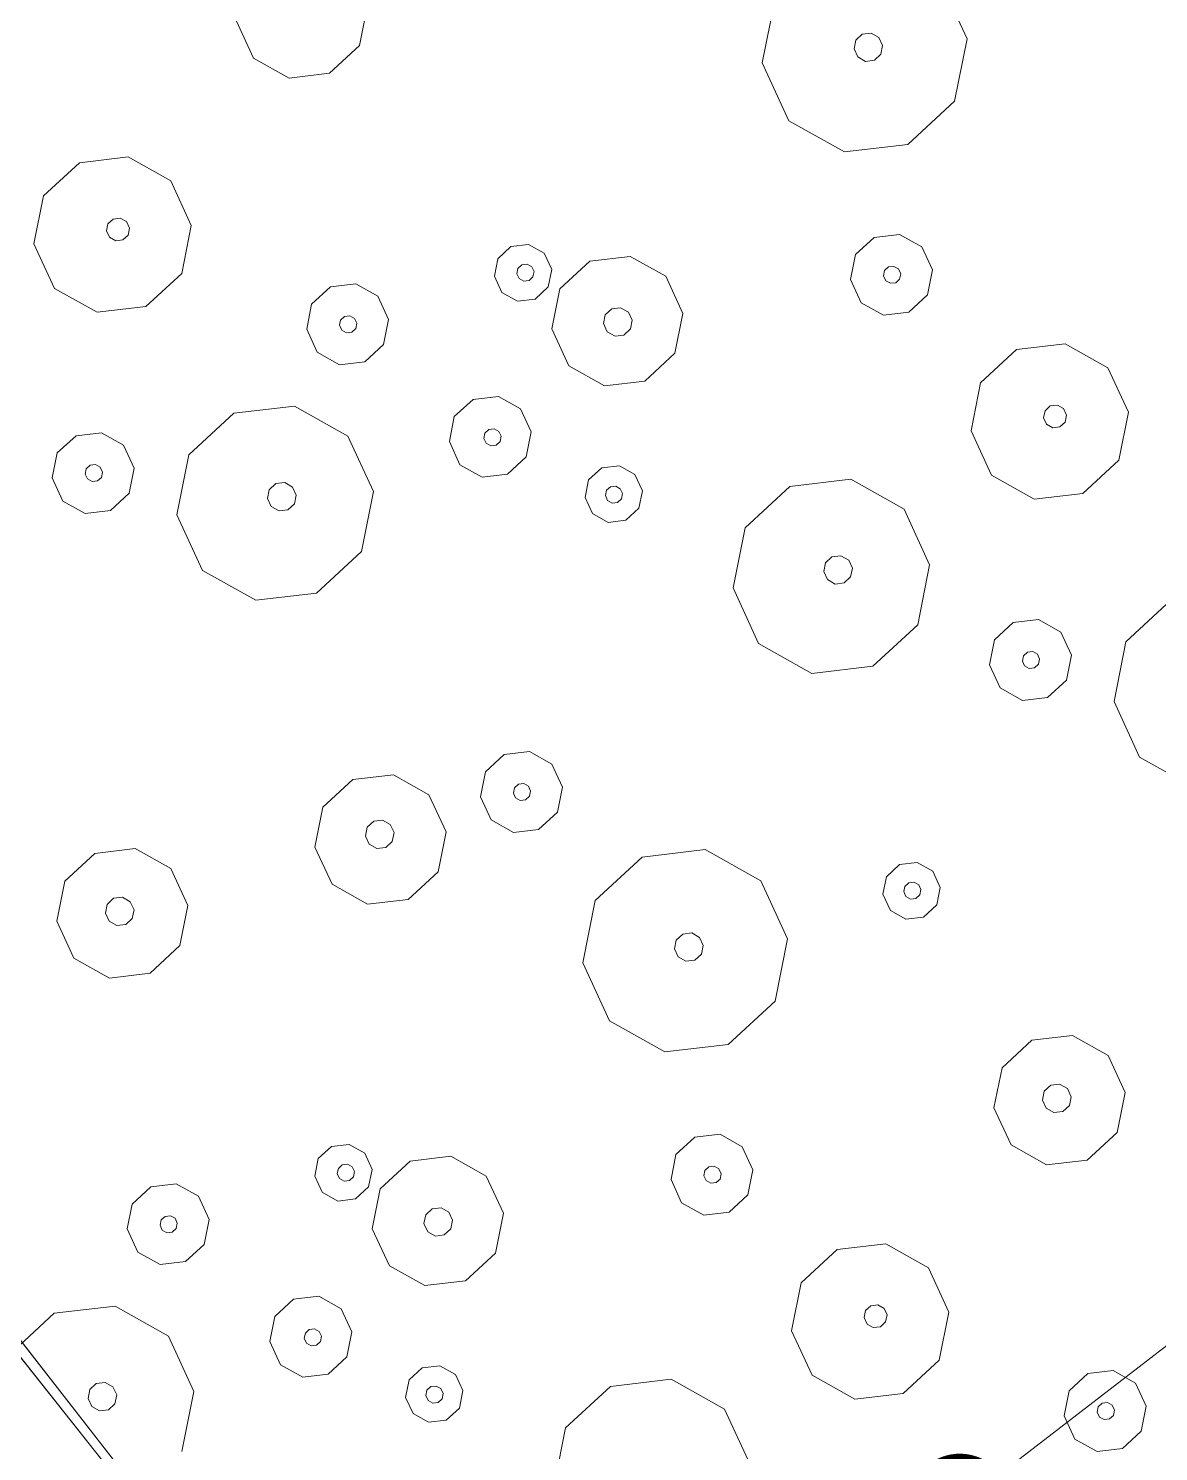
# Model space of a CAD drawing. Header units: metres. Extents: x -2858 to 512, y -1995 to 1252.
# Drawn here: x -446.06 to -443.868, y -175.441 to -172.68 of the extents above; entities that cross this region are included whole.
import ezdxf

# ---------------------------------------------------------------- set-up
doc = ezdxf.new("R2010")
doc.units = ezdxf.units.M
for name, color, linetype in [('Calque commun', 7, 'Continuous'), ('Calque11', 7, 'Continuous'), ('Calque7', 7, 'Continuous'), ('Calque8', 7, 'Continuous')]:
    doc.layers.add(name, color=color, linetype=linetype)

# ---------------------------------------------------------------- blocks, each defined once
blk = doc.blocks.new('GeoRond')
at = {"linetype": 'Continuous', "ltscale": 2.5, "const_width": 0.499, "flags": 128}
blk.add_lwpolyline([(-0.2505, 0, 1), (0.2505, 0, 1)], format="xyb", close=True, dxfattribs=at)
blk = doc.blocks.new('geometrebondepartleger')
at = {"layer": 'Calque11', "color": 7, "linetype": 'Continuous', "lineweight": 9}
blk.add_line((150.3457, 147.4392, 79), (130.1803, 35.9078, 79), dxfattribs=at)
at = {"layer": 'Calque7', "color": 1, "linetype": 'Continuous', "lineweight": 9}
blk.add_polyline3d([(141.2008, 124.9129, 79), (146.0805, 124.0046, 79), (151.5015, 122.9015, 79), (157.3363, 121.7891, 79), (165.9825, 119.9858, 79), (155.3815, 121.9588, 79), (170.0435, 119.0562, 79)], dxfattribs=at)
at = {"layer": 'Calque8', "color": 0, "linetype": 'ByBlock', "lineweight": -2, "xscale": 0.1999999959996294, "yscale": 0.1999999959996294, "zscale": 0.1999999959996294, "rotation": 349.4561286796826}
blk.add_blockref('GeoRond', (144.8875, 124.2267, 79), dxfattribs=at)
blk = doc.blocks.new('pattern')
at = {"layer": 'Calque commun', "color": 54, "linetype": 'Continuous', "lineweight": 9}
for p, q in [((74.2722, 113.0442), (74.3148, 113.0694)), ((74.3148, 113.0694), (74.364, 113.0647)), ((74.2525, 112.9989), (74.2722, 113.0442)), ((74.364, 113.0647), (74.4011, 113.032)), ((74.4011, 113.032), (74.4118, 112.9837)), ((74.2633, 112.9506), (74.2525, 112.9989)), ((74.3147, 112.9938), (74.3189, 113.0033)), ((74.317, 112.9836), (74.3147, 112.9938)), ((74.3248, 112.9767), (74.317, 112.9836)), ((74.3189, 113.0033), (74.3278, 113.0086)), ((74.3278, 113.0086), (74.3381, 113.0076)), ((74.3381, 113.0076), (74.3459, 113.0007)), ((74.3482, 112.9906), (74.3441, 112.981)), ((74.3459, 113.0007), (74.3482, 112.9906)), ((74.4118, 112.9837), (74.3922, 112.9383)), ((74.3351, 112.9758), (74.3248, 112.9767)), ((74.3441, 112.981), (74.3351, 112.9758)), ((74.3004, 112.9179), (74.2633, 112.9506)), ((74.3922, 112.9383), (74.3496, 112.9132)), ((74.3496, 112.9132), (74.3004, 112.9179)), ((74.3916, 112.6373), (74.4733, 112.6855)), ((74.4733, 112.6855), (74.5678, 112.6765)), ((74.5678, 112.6765), (74.639, 112.6137)), ((73.846, 112.6077), (73.9141, 112.6479)), ((73.9141, 112.6479), (73.9928, 112.6404)), ((73.9928, 112.6404), (74.0521, 112.588)), ((74.3538, 112.5502), (74.3916, 112.6373)), ((73.8145, 112.5351), (73.846, 112.6077)), ((74.639, 112.6137), (74.6596, 112.521)), ((74.0521, 112.588), (74.0693, 112.5108)), ((73.9218, 112.5351), (73.9367, 112.5439)), ((73.9367, 112.5439), (73.9539, 112.5423)), ((73.9539, 112.5423), (73.9669, 112.5308)), ((74.3745, 112.4575), (74.3538, 112.5502)), ((74.47, 112.5388), (74.4756, 112.5515)), ((74.4756, 112.5515), (74.4875, 112.5586)), ((74.4875, 112.5586), (74.5013, 112.5572)), ((74.5013, 112.5572), (74.5116, 112.5481)), ((74.5116, 112.5481), (74.5146, 112.5346)), ((74.8219, 112.4385), (74.8691, 112.5473)), ((73.8317, 112.4579), (73.8145, 112.5351)), ((73.9149, 112.5192), (73.9218, 112.5351)), ((73.9187, 112.5023), (73.9149, 112.5192)), ((73.9707, 112.5139), (73.9638, 112.498)), ((73.9669, 112.5308), (73.9707, 112.5139)), ((74.4731, 112.5253), (74.47, 112.5388)), ((74.4834, 112.5161), (74.4731, 112.5253)), ((74.4972, 112.5148), (74.4834, 112.5161)), ((74.5091, 112.5219), (74.4972, 112.5148)), ((74.5146, 112.5346), (74.5091, 112.5219)), ((74.6596, 112.521), (74.6219, 112.434)), ((73.9316, 112.4909), (73.9187, 112.5023)), ((73.9489, 112.4892), (73.9316, 112.4909)), ((73.9638, 112.498), (73.9489, 112.4892)), ((74.0693, 112.5108), (74.0379, 112.4382)), ((73.891, 112.4055), (73.8317, 112.4579)), ((74.0379, 112.4382), (73.9697, 112.398)), ((74.4456, 112.3947), (74.3745, 112.4575)), ((74.6219, 112.434), (74.5401, 112.3857)), ((74.8477, 112.3227), (74.8219, 112.4385)), ((73.9697, 112.398), (73.891, 112.4055)), ((74.5401, 112.3857), (74.4456, 112.3947)), ((74.9367, 112.2441), (74.8477, 112.3227)), ((73.3168, 112.3106), (73.3426, 112.1948)), ((75.157, 112.2932), (75.0548, 112.2329)), ((75.0548, 112.2329), (74.9367, 112.2441)), ((73.3426, 112.1948), (73.2953, 112.0859)), ((74.4395, 112.17), (74.482, 112.1951)), ((74.482, 112.1951), (74.5313, 112.1904)), ((74.5313, 112.1904), (74.5683, 112.1577)), ((74.4198, 112.1246), (74.4395, 112.17)), ((74.5683, 112.1577), (74.5791, 112.1094)), ((74.482, 112.1195), (74.4861, 112.129)), ((74.4861, 112.129), (74.4951, 112.1343)), ((74.4951, 112.1343), (74.5054, 112.1333)), ((74.5054, 112.1333), (74.5132, 112.1264)), ((74.4305, 112.0764), (74.4198, 112.1246)), ((74.4843, 112.1094), (74.482, 112.1195)), ((74.492, 112.1025), (74.4843, 112.1094)), ((74.5024, 112.1015), (74.492, 112.1025)), ((74.5113, 112.1068), (74.5024, 112.1015)), ((74.5154, 112.1163), (74.5113, 112.1068)), ((74.5132, 112.1264), (74.5154, 112.1163)), ((74.5791, 112.1094), (74.5594, 112.0641)), ((73.2953, 112.0859), (73.1932, 112.0256)), ((73.775, 112.0434), (73.7887, 112.0751)), ((73.7887, 112.0751), (73.8185, 112.0927)), ((73.8185, 112.0927), (73.853, 112.0894)), ((73.853, 112.0894), (73.8789, 112.0665)), ((74.4676, 112.0436), (74.4305, 112.0764)), ((73.8127, 112.0405), (73.8169, 112.0501)), ((73.8169, 112.0501), (73.8258, 112.0553)), ((73.8258, 112.0553), (73.8361, 112.0544)), ((73.8361, 112.0544), (73.8439, 112.0475)), ((73.8439, 112.0475), (73.8462, 112.0373)), ((73.8789, 112.0665), (73.8865, 112.0328)), ((74.5594, 112.0641), (74.5168, 112.0389)), ((75.1338, 112.0364), (75.1636, 112.054)), ((75.1636, 112.054), (75.198, 112.0507)), ((75.198, 112.0507), (75.224, 112.0278)), ((73.1932, 112.0256), (73.075, 112.0369)), ((73.7825, 112.0096), (73.775, 112.0434)), ((73.815, 112.0304), (73.8127, 112.0405)), ((73.8228, 112.0235), (73.815, 112.0304)), ((73.8331, 112.0225), (73.8228, 112.0235)), ((73.842, 112.0278), (73.8331, 112.0225)), ((73.8462, 112.0373), (73.842, 112.0278)), ((73.8865, 112.0328), (73.8727, 112.001)), ((74.5168, 112.0389), (74.4676, 112.0436)), ((75.12, 112.0047), (75.1338, 112.0364)), ((75.1636, 112.0114), (75.1725, 112.0167)), ((75.1725, 112.0167), (75.1829, 112.0157)), ((75.224, 112.0278), (75.2315, 111.994)), ((73.2833, 111.9641), (73.3259, 111.9892)), ((73.3259, 111.9892), (73.3751, 111.9845)), ((73.8084, 111.9867), (73.7825, 112.0096)), ((73.8727, 112.001), (73.8429, 111.9834)), ((75.1275, 111.9709), (75.12, 112.0047)), ((75.1595, 112.0019), (75.1636, 112.0114)), ((75.1617, 111.9918), (75.1595, 112.0019)), ((75.1695, 111.9849), (75.1617, 111.9918)), ((75.1888, 111.9892), (75.1798, 111.9839)), ((75.1829, 112.0157), (75.1907, 112.0089)), ((75.1929, 111.9987), (75.1888, 111.9892)), ((75.1907, 112.0089), (75.1929, 111.9987)), ((75.2315, 111.994), (75.2177, 111.9623)), ((73.2637, 111.9187), (73.2833, 111.9641)), ((73.3751, 111.9845), (73.4122, 111.9518)), ((73.8429, 111.9834), (73.8084, 111.9867)), ((74.0604, 111.9208), (74.1669, 111.9836)), ((74.1669, 111.9836), (74.2899, 111.9719)), ((74.2899, 111.9719), (74.3826, 111.8901)), ((75.1535, 111.948), (75.1275, 111.9709)), ((75.1798, 111.9839), (75.1695, 111.9849)), ((75.2177, 111.9623), (75.1879, 111.9447)), ((73.4122, 111.9518), (73.423, 111.9035)), ((75.1879, 111.9447), (75.1535, 111.948)), ((73.2744, 111.8705), (73.2637, 111.9187)), ((73.3259, 111.9136), (73.33, 111.9231)), ((73.3281, 111.9035), (73.3259, 111.9136)), ((73.33, 111.9231), (73.3389, 111.9284)), ((73.3389, 111.9284), (73.3493, 111.9274)), ((73.3493, 111.9274), (73.3571, 111.9205)), ((73.3593, 111.9104), (73.3552, 111.9009)), ((73.3571, 111.9205), (73.3593, 111.9104)), ((74.0113, 111.8074), (74.0604, 111.9208)), ((73.3359, 111.8966), (73.3281, 111.9035)), ((73.3463, 111.8956), (73.3359, 111.8966)), ((73.3552, 111.9009), (73.3463, 111.8956)), ((73.423, 111.9035), (73.4033, 111.8582)), ((74.3826, 111.8901), (74.4095, 111.7695)), ((74.8251, 111.8654), (74.8932, 111.9056)), ((74.8932, 111.9056), (74.9719, 111.8981)), ((74.9719, 111.8981), (75.0312, 111.8457)), ((73.3115, 111.8377), (73.2744, 111.8705)), ((73.4033, 111.8582), (73.3607, 111.833)), ((74.7936, 111.7928), (74.8251, 111.8654)), ((73.3607, 111.833), (73.3115, 111.8377)), ((75.0312, 111.8457), (75.0484, 111.7685)), ((75.1928, 111.7997), (75.2354, 111.8249)), ((75.2354, 111.8249), (75.2846, 111.8202)), ((74.0381, 111.6867), (74.0113, 111.8074)), ((74.1725, 111.7917), (74.1794, 111.8075)), ((74.1794, 111.8075), (74.1943, 111.8163)), ((74.1943, 111.8163), (74.2115, 111.8147)), ((74.2115, 111.8147), (74.2245, 111.8032)), ((74.2245, 111.8032), (74.2282, 111.7863)), ((74.8938, 111.7851), (74.9007, 111.801)), ((74.9007, 111.801), (74.9156, 111.8098)), ((74.9156, 111.8098), (74.9328, 111.8081)), ((74.9328, 111.8081), (74.9458, 111.7967)), ((74.9458, 111.7967), (74.9496, 111.7798)), ((75.1731, 111.7544), (75.1928, 111.7997)), ((75.2846, 111.8202), (75.3216, 111.7874)), ((72.8584, 111.7321), (72.9402, 111.7803)), ((72.9402, 111.7803), (73.0347, 111.7713)), ((73.0347, 111.7713), (73.1058, 111.7085)), ((74.1762, 111.7748), (74.1725, 111.7917)), ((74.1892, 111.7633), (74.1762, 111.7748)), ((74.2213, 111.7705), (74.2064, 111.7617)), ((74.2282, 111.7863), (74.2213, 111.7705)), ((74.4095, 111.7695), (74.3603, 111.656)), ((74.8108, 111.7156), (74.7936, 111.7928)), ((74.8976, 111.7682), (74.8938, 111.7851)), ((74.9106, 111.7568), (74.8976, 111.7682)), ((74.9496, 111.7798), (74.9427, 111.7639)), ((75.0484, 111.7685), (75.017, 111.6959)), ((75.3216, 111.7874), (75.3324, 111.7392)), ((74.2064, 111.7617), (74.1892, 111.7633)), ((74.9278, 111.7551), (74.9106, 111.7568)), ((74.9427, 111.7639), (74.9278, 111.7551)), ((75.1839, 111.7061), (75.1731, 111.7544)), ((75.234, 111.7522), (75.2381, 111.7617)), ((75.2363, 111.742), (75.234, 111.7522)), ((75.244, 111.7352), (75.2363, 111.742)), ((75.2381, 111.7617), (75.2471, 111.767)), ((75.2471, 111.767), (75.2574, 111.766)), ((75.2574, 111.766), (75.2652, 111.7591)), ((75.2675, 111.749), (75.2633, 111.7394)), ((75.2652, 111.7591), (75.2675, 111.749)), ((72.8206, 111.645), (72.8584, 111.7321)), ((74.8701, 111.6632), (74.8108, 111.7156)), ((75.2544, 111.7342), (75.244, 111.7352)), ((75.2633, 111.7394), (75.2544, 111.7342)), ((75.3324, 111.7392), (75.3127, 111.6938)), ((73.1058, 111.7085), (73.1265, 111.6159)), ((73.336, 111.6422), (73.4381, 111.7025)), ((73.4381, 111.7025), (73.5563, 111.6912)), ((73.5563, 111.6912), (73.6452, 111.6127)), ((74.1308, 111.6049), (74.0381, 111.6867)), ((75.017, 111.6959), (74.9488, 111.6557)), ((75.2209, 111.6734), (75.1839, 111.7061)), ((75.3127, 111.6938), (75.2701, 111.6687)), ((75.4832, 111.6489), (75.5854, 111.7093)), ((74.9488, 111.6557), (74.8701, 111.6632)), ((75.2701, 111.6687), (75.2209, 111.6734)), ((72.8413, 111.5523), (72.8206, 111.645)), ((72.9369, 111.6336), (72.9424, 111.6463)), ((72.9399, 111.6201), (72.9369, 111.6336)), ((72.9424, 111.6463), (72.9543, 111.6534)), ((72.9543, 111.6534), (72.9681, 111.652)), ((72.9681, 111.652), (72.9785, 111.6429)), ((72.9785, 111.6429), (72.9815, 111.6294)), ((73.2887, 111.5333), (73.336, 111.6422)), ((74.3603, 111.656), (74.2538, 111.5932)), ((74.9314, 111.6189), (74.9612, 111.6365)), ((74.9612, 111.6365), (74.9956, 111.6332)), ((74.9956, 111.6332), (75.0216, 111.6103)), ((75.436, 111.5401), (75.4832, 111.6489)), ((72.9503, 111.6109), (72.9399, 111.6201)), ((72.964, 111.6096), (72.9503, 111.6109)), ((72.976, 111.6167), (72.964, 111.6096)), ((72.9815, 111.6294), (72.976, 111.6167)), ((73.1265, 111.6159), (73.0887, 111.5288)), ((73.6452, 111.6127), (73.671, 111.4969)), ((74.2538, 111.5932), (74.1308, 111.6049)), ((74.9176, 111.5871), (74.9314, 111.6189)), ((75.0216, 111.6103), (75.0291, 111.5765)), ((74.9251, 111.5534), (74.9176, 111.5871)), ((74.9533, 111.5868), (74.9574, 111.5963)), ((74.9555, 111.5766), (74.9533, 111.5868)), ((74.9633, 111.5698), (74.9555, 111.5766)), ((74.9574, 111.5963), (74.9663, 111.6016)), ((74.9663, 111.6016), (74.9767, 111.6006)), ((74.9767, 111.6006), (74.9845, 111.5937)), ((74.9867, 111.5836), (74.9826, 111.574)), ((74.9845, 111.5937), (74.9867, 111.5836)), ((75.0291, 111.5765), (75.0153, 111.5448)), ((72.9124, 111.4895), (72.8413, 111.5523)), ((74.9511, 111.5304), (74.9251, 111.5534)), ((74.9736, 111.5688), (74.9633, 111.5698)), ((74.9826, 111.574), (74.9736, 111.5688)), ((75.5881, 111.5417), (75.603, 111.5505)), ((75.603, 111.5505), (75.6203, 111.5489)), ((75.6203, 111.5489), (75.6332, 111.5374)), ((73.0887, 111.5288), (73.007, 111.4805)), ((73.3145, 111.4175), (73.2887, 111.5333)), ((73.434, 111.5191), (73.4409, 111.535)), ((73.4409, 111.535), (73.4558, 111.5437)), ((73.4558, 111.5437), (73.473, 111.5421)), ((73.473, 111.5421), (73.486, 111.5307)), ((73.486, 111.5307), (73.4898, 111.5138)), ((74.9855, 111.5272), (74.9511, 111.5304)), ((75.0153, 111.5448), (74.9855, 111.5272)), ((75.4618, 111.4242), (75.436, 111.5401)), ((75.5812, 111.5258), (75.5881, 111.5417)), ((75.585, 111.509), (75.5812, 111.5258)), ((75.637, 111.5205), (75.6301, 111.5047)), ((75.6332, 111.5374), (75.637, 111.5205)), ((73.4378, 111.5022), (73.434, 111.5191)), ((73.4508, 111.4907), (73.4378, 111.5022)), ((73.4829, 111.4979), (73.468, 111.4891)), ((73.4898, 111.5138), (73.4829, 111.4979)), ((73.671, 111.4969), (73.6238, 111.388)), ((75.598, 111.4975), (75.585, 111.509)), ((75.6152, 111.4959), (75.598, 111.4975)), ((75.6301, 111.5047), (75.6152, 111.4959)), ((73.007, 111.4805), (72.9124, 111.4895)), ((73.468, 111.4891), (73.4508, 111.4907)), ((75.2147, 111.4479), (75.2573, 111.473)), ((75.2573, 111.473), (75.3065, 111.4683)), ((75.3065, 111.4683), (75.3436, 111.4356)), ((75.195, 111.4025), (75.2147, 111.4479)), ((73.4035, 111.3389), (73.3145, 111.4175)), ((74.1328, 111.3992), (74.1754, 111.4244)), ((74.1754, 111.4244), (74.2246, 111.4197)), ((74.2246, 111.4197), (74.2617, 111.387)), ((75.2614, 111.4069), (75.2703, 111.4122)), ((75.2703, 111.4122), (75.2806, 111.4112)), ((75.2806, 111.4112), (75.2884, 111.4043)), ((75.3436, 111.4356), (75.3543, 111.3873)), ((75.5507, 111.3457), (75.4618, 111.4242)), ((73.6238, 111.388), (73.5216, 111.3277)), ((74.1132, 111.3539), (74.1328, 111.3992)), ((74.2617, 111.387), (74.2724, 111.3387)), ((75.2058, 111.3543), (75.195, 111.4025)), ((75.2572, 111.3974), (75.2614, 111.4069)), ((75.2595, 111.3873), (75.2572, 111.3974)), ((75.2673, 111.3804), (75.2595, 111.3873)), ((75.2866, 111.3847), (75.2776, 111.3794)), ((75.2907, 111.3942), (75.2866, 111.3847)), ((75.2884, 111.4043), (75.2907, 111.3942)), ((75.3543, 111.3873), (75.3346, 111.342)), ((74.1239, 111.3056), (74.1132, 111.3539)), ((74.1753, 111.3487), (74.1795, 111.3583)), ((74.1795, 111.3583), (74.1884, 111.3635)), ((74.1884, 111.3635), (74.1988, 111.3626)), ((74.1988, 111.3626), (74.2065, 111.3557)), ((74.2065, 111.3557), (74.2088, 111.3456)), ((75.2429, 111.3215), (75.2058, 111.3543)), ((75.2776, 111.3794), (75.2673, 111.3804)), ((73.5216, 111.3277), (73.4035, 111.3389)), ((74.1776, 111.3386), (74.1753, 111.3487)), ((74.1854, 111.3317), (74.1776, 111.3386)), ((74.1957, 111.3308), (74.1854, 111.3317)), ((74.2047, 111.336), (74.1957, 111.3308)), ((74.2088, 111.3456), (74.2047, 111.336)), ((74.2724, 111.3387), (74.2528, 111.2933)), ((74.3479, 111.2889), (74.416, 111.3291)), ((74.416, 111.3291), (74.4948, 111.3216)), ((75.3346, 111.342), (75.2921, 111.3168)), ((75.6688, 111.3344), (75.5507, 111.3457)), ((74.161, 111.2729), (74.1239, 111.3056)), ((74.4948, 111.3216), (74.5541, 111.2692)), ((75.2921, 111.3168), (75.2429, 111.3215)), ((72.9063, 111.2648), (72.9489, 111.2899)), ((72.9489, 111.2899), (72.9981, 111.2852)), ((72.9981, 111.2852), (73.0352, 111.2525)), ((74.2102, 111.2682), (74.161, 111.2729)), ((74.2528, 111.2933), (74.2102, 111.2682)), ((74.3164, 111.2163), (74.3479, 111.2889)), ((72.8866, 111.2194), (72.9063, 111.2648)), ((73.0352, 111.2525), (73.0459, 111.2042)), ((74.5541, 111.2692), (74.5713, 111.192)), ((72.8974, 111.1712), (72.8866, 111.2194)), ((72.9488, 111.2143), (72.9529, 111.2238)), ((72.9529, 111.2238), (72.9619, 111.2291)), ((72.9619, 111.2291), (72.9722, 111.2281)), ((72.9722, 111.2281), (72.98, 111.2212)), ((72.98, 111.2212), (72.9823, 111.2111)), ((74.3336, 111.1391), (74.3164, 111.2163)), ((74.4163, 111.2148), (74.4312, 111.2236)), ((74.4312, 111.2236), (74.4484, 111.222)), ((74.4484, 111.222), (74.4614, 111.2105)), ((72.9511, 111.2042), (72.9488, 111.2143)), ((72.9589, 111.1973), (72.9511, 111.2042)), ((72.9692, 111.1963), (72.9589, 111.1973)), ((72.9781, 111.2016), (72.9692, 111.1963)), ((72.9823, 111.2111), (72.9781, 111.2016)), ((73.0459, 111.2042), (73.0262, 111.1589)), ((74.4094, 111.1989), (74.4163, 111.2148)), ((74.4132, 111.182), (74.4094, 111.1989)), ((74.4651, 111.1936), (74.4583, 111.1777)), ((74.4614, 111.2105), (74.4651, 111.1936)), ((74.5713, 111.192), (74.5398, 111.1194)), ((72.9344, 111.1384), (72.8974, 111.1712)), ((74.4261, 111.1706), (74.4132, 111.182)), ((74.4434, 111.1689), (74.4261, 111.1706)), ((74.4583, 111.1777), (74.4434, 111.1689)), ((72.9837, 111.1337), (72.9344, 111.1384)), ((73.0262, 111.1589), (72.9837, 111.1337)), ((73.6006, 111.1312), (73.6304, 111.1488)), ((73.6304, 111.1488), (73.6649, 111.1455)), ((73.6649, 111.1455), (73.6908, 111.1226)), ((74.3929, 111.0867), (74.3336, 111.1391)), ((73.5868, 111.0995), (73.6006, 111.1312)), ((73.6263, 111.0967), (73.6304, 111.1062)), ((73.6304, 111.1062), (73.6394, 111.1115)), ((73.6394, 111.1115), (73.6497, 111.1105)), ((73.6497, 111.1105), (73.6575, 111.1037)), ((73.6908, 111.1226), (73.6983, 111.0888)), ((74.5398, 111.1194), (74.4717, 111.0792)), ((72.5273, 111.0156), (72.6337, 111.0784)), ((72.6337, 111.0784), (72.7567, 111.0667)), ((73.5944, 111.0657), (73.5868, 111.0995)), ((73.6285, 111.0866), (73.6263, 111.0967)), ((73.6363, 111.0797), (73.6285, 111.0866)), ((73.6467, 111.0787), (73.6363, 111.0797)), ((73.6556, 111.084), (73.6467, 111.0787)), ((73.6597, 111.0935), (73.6556, 111.084)), ((73.6575, 111.1037), (73.6597, 111.0935)), ((73.6983, 111.0888), (73.6846, 111.0571)), ((74.4717, 111.0792), (74.3929, 111.0867)), ((72.7567, 111.0667), (72.8494, 110.9849)), ((73.6203, 111.0428), (73.5944, 111.0657)), ((73.6846, 111.0571), (73.6548, 111.0395)), ((74.7885, 111.0113), (74.8566, 111.0515)), ((74.8566, 111.0515), (74.9353, 111.044)), ((73.6548, 111.0395), (73.6203, 111.0428)), ((74.9353, 111.044), (74.9946, 110.9917)), ((72.4781, 110.9022), (72.5273, 111.0156)), ((73.2919, 110.9602), (73.36, 111.0004)), ((73.36, 111.0004), (73.4388, 110.9929)), ((74.757, 110.9387), (74.7885, 111.0113)), ((72.8494, 110.9849), (72.8763, 110.8643)), ((73.4388, 110.9929), (73.4981, 110.9405)), ((74.9946, 110.9917), (75.0118, 110.9144)), ((73.2604, 110.8876), (73.2919, 110.9602)), ((73.4981, 110.9405), (73.5153, 110.8633)), ((74.8643, 110.9388), (74.8792, 110.9475)), ((74.8792, 110.9475), (74.8964, 110.9459)), ((74.8964, 110.9459), (74.9094, 110.9344)), ((73.6596, 110.8945), (73.7022, 110.9197)), ((73.7022, 110.9197), (73.7514, 110.915)), ((73.7514, 110.915), (73.7885, 110.8823)), ((74.7742, 110.8615), (74.757, 110.9387)), ((74.8574, 110.9229), (74.8643, 110.9388)), ((74.8612, 110.906), (74.8574, 110.9229)), ((74.9132, 110.9176), (74.9063, 110.9017)), ((74.9094, 110.9344), (74.9132, 110.9176)), ((75.0118, 110.9144), (74.9804, 110.8419)), ((72.6393, 110.8865), (72.6462, 110.9023)), ((72.6431, 110.8696), (72.6393, 110.8865)), ((72.6462, 110.9023), (72.6611, 110.9111)), ((72.6611, 110.9111), (72.6783, 110.9095)), ((72.6783, 110.9095), (72.6913, 110.898)), ((72.6913, 110.898), (72.695, 110.8811)), ((73.2776, 110.8104), (73.2604, 110.8876)), ((73.3606, 110.8799), (73.3675, 110.8958)), ((73.3675, 110.8958), (73.3824, 110.9046)), ((73.3824, 110.9046), (73.3997, 110.9029)), ((73.3997, 110.9029), (73.4126, 110.8915)), ((73.4126, 110.8915), (73.4164, 110.8746)), ((73.6399, 110.8492), (73.6596, 110.8945)), ((74.8741, 110.8945), (74.8612, 110.906)), ((74.8914, 110.8929), (74.8741, 110.8945)), ((74.9063, 110.9017), (74.8914, 110.8929)), ((72.656, 110.8581), (72.6431, 110.8696)), ((72.6733, 110.8565), (72.656, 110.8581)), ((72.6882, 110.8653), (72.6733, 110.8565)), ((72.695, 110.8811), (72.6882, 110.8653)), ((72.8763, 110.8643), (72.8271, 110.7509)), ((73.3644, 110.863), (73.3606, 110.8799)), ((73.3774, 110.8516), (73.3644, 110.863)), ((73.4095, 110.8587), (73.3946, 110.8499)), ((73.4164, 110.8746), (73.4095, 110.8587)), ((73.5153, 110.8633), (73.4838, 110.7907)), ((73.705, 110.8565), (73.7139, 110.8618)), ((73.7139, 110.8618), (73.7242, 110.8608)), ((73.7242, 110.8608), (73.732, 110.8539)), ((73.7885, 110.8823), (73.7992, 110.834)), ((74.8335, 110.8092), (74.7742, 110.8615)), ((73.3946, 110.8499), (73.3774, 110.8516)), ((73.6507, 110.8009), (73.6399, 110.8492)), ((73.7008, 110.847), (73.705, 110.8565)), ((73.7031, 110.8368), (73.7008, 110.847)), ((73.7109, 110.83), (73.7031, 110.8368)), ((73.7212, 110.829), (73.7109, 110.83)), ((73.7302, 110.8343), (73.7212, 110.829)), ((73.7343, 110.8438), (73.7302, 110.8343)), ((73.732, 110.8539), (73.7343, 110.8438)), ((73.7992, 110.834), (73.7795, 110.7886)), ((74.9804, 110.8419), (74.9122, 110.8016)), ((73.3369, 110.758), (73.2776, 110.8104)), ((73.95, 110.7437), (74.0522, 110.8041)), ((74.0522, 110.8041), (74.1703, 110.7928)), ((74.9122, 110.8016), (74.8335, 110.8092)), ((73.4838, 110.7907), (73.4157, 110.7505)), ((73.6878, 110.7682), (73.6507, 110.8009)), ((73.7795, 110.7886), (73.737, 110.7635)), ((74.1703, 110.7928), (74.2593, 110.7143)), ((72.8271, 110.7509), (72.7207, 110.688)), ((73.4157, 110.7505), (73.3369, 110.758)), ((73.737, 110.7635), (73.6878, 110.7682)), ((73.3982, 110.7137), (73.428, 110.7313)), ((73.428, 110.7313), (73.4625, 110.728)), ((73.4625, 110.728), (73.4884, 110.7051)), ((73.9028, 110.6349), (73.95, 110.7437)), ((73.3844, 110.6819), (73.3982, 110.7137)), ((73.4201, 110.6816), (73.4242, 110.6911)), ((73.4242, 110.6911), (73.4332, 110.6964)), ((73.4332, 110.6964), (73.4435, 110.6954)), ((73.4435, 110.6954), (73.4513, 110.6885)), ((73.4884, 110.7051), (73.4959, 110.6713)), ((74.2593, 110.7143), (74.2851, 110.5984)), ((73.392, 110.6482), (73.3844, 110.6819)), ((73.4223, 110.6714), (73.4201, 110.6816)), ((73.4301, 110.6646), (73.4223, 110.6714)), ((73.4405, 110.6636), (73.4301, 110.6646)), ((73.4494, 110.6689), (73.4405, 110.6636)), ((73.4535, 110.6784), (73.4494, 110.6689)), ((73.4513, 110.6885), (73.4535, 110.6784)), ((73.4959, 110.6713), (73.4822, 110.6396)), ((73.4179, 110.6253), (73.392, 110.6482)), ((73.4822, 110.6396), (73.4524, 110.622)), ((74.0481, 110.6207), (74.055, 110.6365)), ((74.055, 110.6365), (74.0699, 110.6453)), ((74.0699, 110.6453), (74.0871, 110.6437)), ((74.0871, 110.6437), (74.1001, 110.6322)), ((73.4524, 110.622), (73.4179, 110.6253)), ((73.9286, 110.519), (73.9028, 110.6349)), ((74.0518, 110.6038), (74.0481, 110.6207)), ((74.1038, 110.6153), (74.0969, 110.5995)), ((74.1001, 110.6322), (74.1038, 110.6153)), ((74.0648, 110.5923), (74.0518, 110.6038)), ((74.082, 110.5907), (74.0648, 110.5923)), ((74.0969, 110.5995), (74.082, 110.5907)), ((74.2851, 110.5984), (74.2378, 110.4896)), ((73.6815, 110.5427), (73.7241, 110.5678)), ((73.7241, 110.5678), (73.7733, 110.5631)), ((73.7733, 110.5631), (73.8104, 110.5304)), ((73.6619, 110.4973), (73.6815, 110.5427)), ((73.8104, 110.5304), (73.8211, 110.4821)), ((73.7241, 110.4922), (73.7282, 110.5017)), ((73.7282, 110.5017), (73.7371, 110.507)), ((73.7371, 110.507), (73.7475, 110.506)), ((73.7475, 110.506), (73.7552, 110.4992)), ((73.7552, 110.4992), (73.7575, 110.489)), ((74.0175, 110.4405), (73.9286, 110.519)), ((73.6726, 110.4491), (73.6619, 110.4973)), ((73.7263, 110.4821), (73.7241, 110.4922)), ((73.7341, 110.4752), (73.7263, 110.4821)), ((73.7444, 110.4742), (73.7341, 110.4752)), ((73.7534, 110.4795), (73.7444, 110.4742)), ((73.7575, 110.489), (73.7534, 110.4795)), ((73.8211, 110.4821), (73.8015, 110.4368)), ((74.2378, 110.4896), (74.1357, 110.4293)), ((73.7097, 110.4163), (73.6726, 110.4491)), ((73.7589, 110.4116), (73.7097, 110.4163)), ((73.8015, 110.4368), (73.7589, 110.4116)), ((74.1357, 110.4293), (74.0175, 110.4405)), ((74.2258, 110.3677), (74.2684, 110.3929)), ((74.2684, 110.3929), (74.3176, 110.3882)), ((74.3176, 110.3882), (74.3547, 110.3554)), ((74.2062, 110.3224), (74.2258, 110.3677)), ((74.2725, 110.3268), (74.2814, 110.332)), ((74.2814, 110.332), (74.2918, 110.331)), ((74.3547, 110.3554), (74.3655, 110.3072)), ((74.2169, 110.2741), (74.2062, 110.3224)), ((74.2684, 110.3172), (74.2725, 110.3268)), ((74.2706, 110.3071), (74.2684, 110.3172)), ((74.2784, 110.3002), (74.2706, 110.3071)), ((74.2977, 110.3045), (74.2887, 110.2992)), ((74.2918, 110.331), (74.2996, 110.3242)), ((74.3018, 110.314), (74.2977, 110.3045)), ((74.2996, 110.3242), (74.3018, 110.314)), ((74.3655, 110.3072), (74.3458, 110.2618)), ((74.2887, 110.2992), (74.2784, 110.3002)), ((74.254, 110.2414), (74.2169, 110.2741)), ((74.3458, 110.2618), (74.3032, 110.2367)), ((74.3032, 110.2367), (74.254, 110.2414)), ((73.8009, 110.1357), (73.8827, 110.184)), ((73.8827, 110.184), (73.9772, 110.175)), ((73.9772, 110.175), (74.0483, 110.1122)), ((73.2553, 110.1061), (73.3234, 110.1463)), ((73.3234, 110.1463), (73.4022, 110.1388)), ((73.4022, 110.1388), (73.4615, 110.0865)), ((73.7631, 110.0486), (73.8009, 110.1357)), ((74.0483, 110.1122), (74.069, 110.0195)), ((73.4615, 110.0865), (73.4787, 110.0092)), ((73.8849, 110.05), (73.8968, 110.057)), ((73.8968, 110.057), (73.9106, 110.0557)), ((73.7838, 109.956), (73.7631, 110.0486)), ((73.8794, 110.0373), (73.8849, 110.05)), ((73.8824, 110.0238), (73.8794, 110.0373)), ((73.9106, 110.0557), (73.921, 110.0465)), ((73.924, 110.033), (73.9185, 110.0203)), ((73.921, 110.0465), (73.924, 110.033)), ((73.4787, 110.0092), (73.4472, 109.9367)), ((73.8928, 110.0146), (73.8824, 110.0238)), ((73.9065, 110.0133), (73.8928, 110.0146)), ((73.9185, 110.0203), (73.9065, 110.0133)), ((74.069, 110.0195), (74.0312, 109.9324)), ((73.8549, 109.8931), (73.7838, 109.956)), ((74.0312, 109.9324), (73.9494, 109.8841)), ((73.9494, 109.8841), (73.8549, 109.8931))]:
    blk.add_line(p, q, dxfattribs=at)
at = {"layer": 'Calque commun', "color": 7, "linetype": 'Continuous', "lineweight": 9}
mesh = blk.add_polyface(dxfattribs=at)
corners = [(70.8497, 113.5412), (53.8349, 19.1692), (74.7282, 106.3237), (76.0435, 113.5984), (74.769, 106.1763), (58.8077, 18.2701), (114.1703, 105.207), (114.1703, 98.5387)]
mesh.append_faces([[corners[k] for k in face] for face in [(3, 4, 6)]], dxfattribs={"vtx0": -1, "vtx1": -1, "color": 7})
mesh.append_faces([[corners[k] for k in face] for face in [(3, 2, 4)]], dxfattribs={"vtx0": -1, "vtx2": -1, "color": 7})
mesh.append_faces([[corners[k] for k in face] for face in [(5, 2, 1)]], dxfattribs={"vtx1": -1, "color": 7})
mesh.append_faces([[corners[k] for k in face] for face in [(0, 1, 2), (3, 0, 2)]], dxfattribs={"vtx1": -1, "vtx2": -1, "color": 7})
mesh.append_faces([[corners[k] for k in face] for face in [(4, 7, 6)]], dxfattribs={"vtx2": -1, "color": 7})

msp = doc.modelspace()

# ---------------------------------------------------------------- block references
at = {"layer": 'Calque commun', "color": 0, "linetype": 'ByBlock', "lineweight": -2, "rotation": 228.1617603435354}
for name, p in [('geometrebondepartleger', (-440.1616, 15.2632)), ('pattern', (-478.5712, -44.6144))]:
    msp.add_blockref(name, p, dxfattribs=at)

doc.saveas('drawing.dxf')
